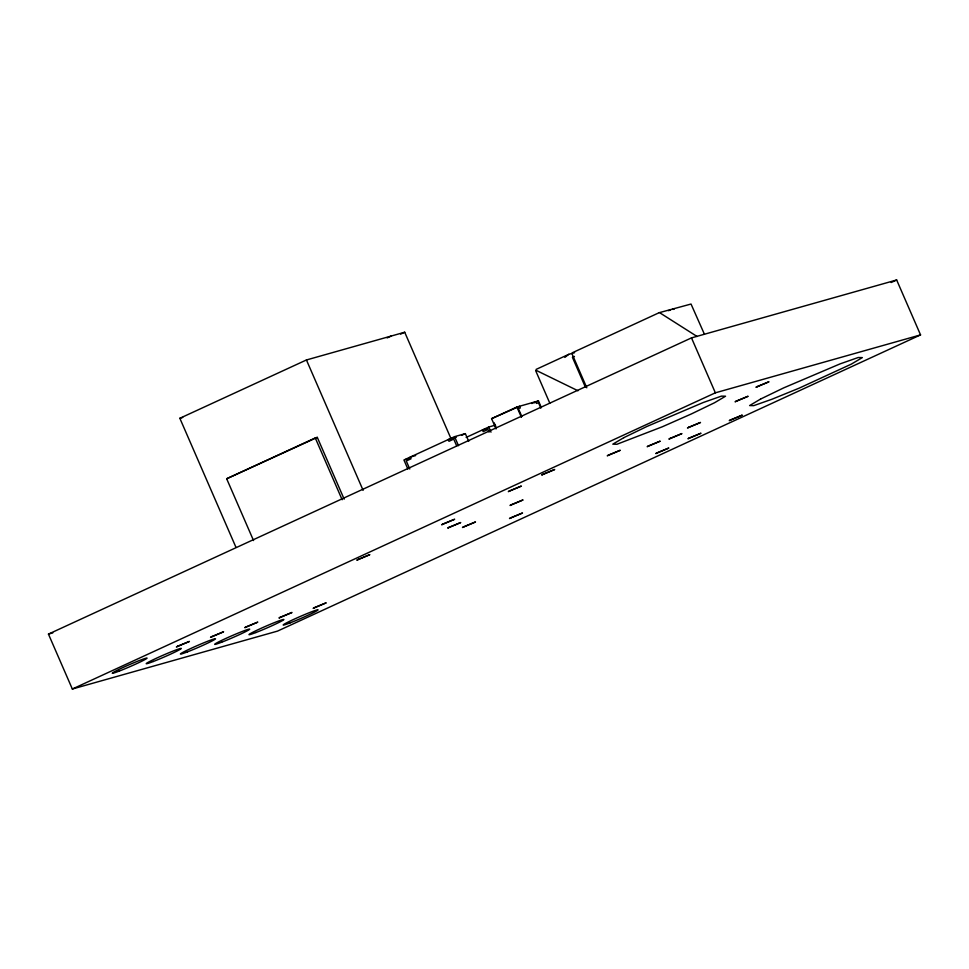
<?xml version="1.0" encoding="UTF-8"?>
<svg xmlns="http://www.w3.org/2000/svg" width="969" height="969" viewBox="0 0 969 969"><rect width="100%" height="100%" fill="white"/><g stroke="black" fill="none" stroke-linecap="round" stroke-linejoin="round"><path stroke-width="1.45" d="M564.83 357.404L568.767 354.327L536.075 369.419M235.939 547.279L179.846 418.281L306.434 359.971L404.715 332.234L451.154 439.03M387.164 337.915L391.246 336.025M400.633 334.111L404.715 332.234M253.539 540.557L226.673 478.759L315.276 437.94L317.299 437.37L344.165 499.168M317.299 437.37L226.673 478.759M659.077 312.733L572.328 352.764L572.073 353.939L586.79 387.782M574.447 356.435L572.437 357.355L585.312 386.97M496.067 428.952L491.586 418.656L516.913 406.992L538.449 400.912L541.247 407.343M518.27 406.847L491.586 418.656M468.705 441.355L465.338 433.627L454.57 436.668L403.94 459.984L407.852 468.996M461.547 435.372L465.338 433.627M531.763 403.516L535.76 401.675L536.499 403.383L538.522 402.813L540.847 408.155M534.452 402.753L538.449 400.912M466.162 437.431L488.764 427.014L495.498 425.112M48.45 634.101L691.491 337.89L896.664 279.98L920.55 334.899L277.509 631.11L72.336 689.02L48.45 634.101L52.81 632.866M891.165 282.512L896.664 279.98M72.336 689.02L715.364 392.82L920.55 334.899M179.846 418.281L182.717 417.469M659.247 312.672L691.03 304.036L704.439 334.281M568.948 354.266L574.569 352.68M456.326 437.298L448.247 439.587L448.986 441.295L453.734 439.114L456.641 445.788M487.819 428.407L482.441 429.933L483.18 431.641L487.928 429.461L489.091 432.126M415.653 455.551L410.262 457.077L411.013 458.785L406.265 460.978L409.754 468.984M405.284 459.609L409.33 458.47M536.329 370.437L577.996 390.761M660.374 313.157L697.062 336.473M691.491 337.89L715.364 392.82M535.687 370.703L549.811 403.189M519.602 406.229L520.341 407.949L518.33 408.518L521.807 416.525M516.913 406.992L521.383 417.288M494.166 422.847L495.91 426.857M488.764 427.014L491.004 432.162M454.57 436.668L458.494 445.679M306.434 359.971L363.121 490.35M315.276 437.94L342.142 499.738M668.428 310.686A22.493 1.211 -23.5 0 1 670.645 309.91M672.341 309.377A22.493 1.211 -23.5 0 1 673.843 309.414M177.642 646.214L176.37 646.977L189.415 641.43L177.642 646.214M211.836 636.572L210.564 637.323L223.609 631.776L211.836 636.572M358.07 559.44L356.798 560.203L369.843 554.643L358.07 559.44M246.041 626.919L244.769 627.67L257.802 622.122L246.041 626.919M280.235 617.265L278.963 618.016L291.996 612.469L280.235 617.265M442.894 524.035L441.622 524.786L454.667 519.239L442.894 524.035M509.597 490.871L508.325 491.622L521.358 486.075L509.597 490.871M448.962 527.342L447.69 528.093L460.723 522.545L448.962 527.342M314.428 607.611L313.157 608.362L326.202 602.815L314.428 607.611M542.943 474.289L541.671 475.04L554.716 469.493L542.943 474.289M463.751 526.748L462.479 527.499L475.513 521.952L463.751 526.748M623.818 437.661L612.82 444.165L616.938 444.262L662.311 426.784L691.418 413.92L714.565 402.729L725.551 396.212L721.433 396.127L703.324 402.486L646.953 426.457L623.818 437.661M511.293 504.728L510.021 505.479L523.054 499.931L511.293 504.728M608.52 455.055L607.248 455.818L620.293 450.27L608.52 455.055M510.76 517.785L509.488 518.536L522.533 512.989L510.76 517.785M648.443 445.946L647.171 446.697L660.216 441.149L648.443 445.946M688.741 427.256L687.469 428.007L700.502 422.46L688.741 427.256M757.225 386.558L755.953 387.309L768.986 381.762L757.225 386.558M670.16 438.376L668.889 439.127L681.934 433.579L670.16 438.376M736.355 401.057L735.083 401.808L748.116 396.26L736.355 401.057M657.067 452.826L655.795 453.589L668.828 448.029L657.067 452.826M689.213 438.024L687.942 438.775L700.987 433.228L689.213 438.024M760.604 399.046L749.618 405.563L753.725 405.648L771.845 399.289L799.098 388.181L851.351 364.114L862.337 357.597L858.219 357.513L840.111 363.872L783.751 387.854L760.604 399.046M730.517 419.904L729.245 420.667L742.29 415.12L730.517 419.904M290.106 622.873A19.041 1.03 -23.5 0 0 317.953 610.046A19.041 1.03 -23.5 0 0 293.764 619.361A19.041 1.03 -23.5 0 0 290.106 622.873M255.913 632.527A19.041 1.03 -23.5 0 0 283.747 619.7A19.041 1.03 -23.5 0 0 259.571 629.014A19.041 1.03 -23.5 0 0 255.913 632.527M221.707 642.181A19.041 1.03 -23.5 0 0 249.554 629.353A19.041 1.03 -23.5 0 0 225.377 638.656A19.041 1.03 -23.5 0 0 221.707 642.181M187.514 651.834A19.041 1.03 -23.5 0 0 215.36 639.007A19.041 1.03 -23.5 0 0 191.172 648.309A19.041 1.03 -23.5 0 0 187.514 651.834M153.32 661.488A19.041 1.03 -23.5 0 0 181.155 648.661A19.041 1.03 -23.5 0 0 156.978 657.963A19.041 1.03 -23.5 0 0 153.32 661.488M119.114 671.129A19.041 1.03 -23.5 0 0 146.961 658.302A19.041 1.03 -23.5 0 0 122.784 667.617A19.041 1.03 -23.5 0 0 119.114 671.129"/></g></svg>
